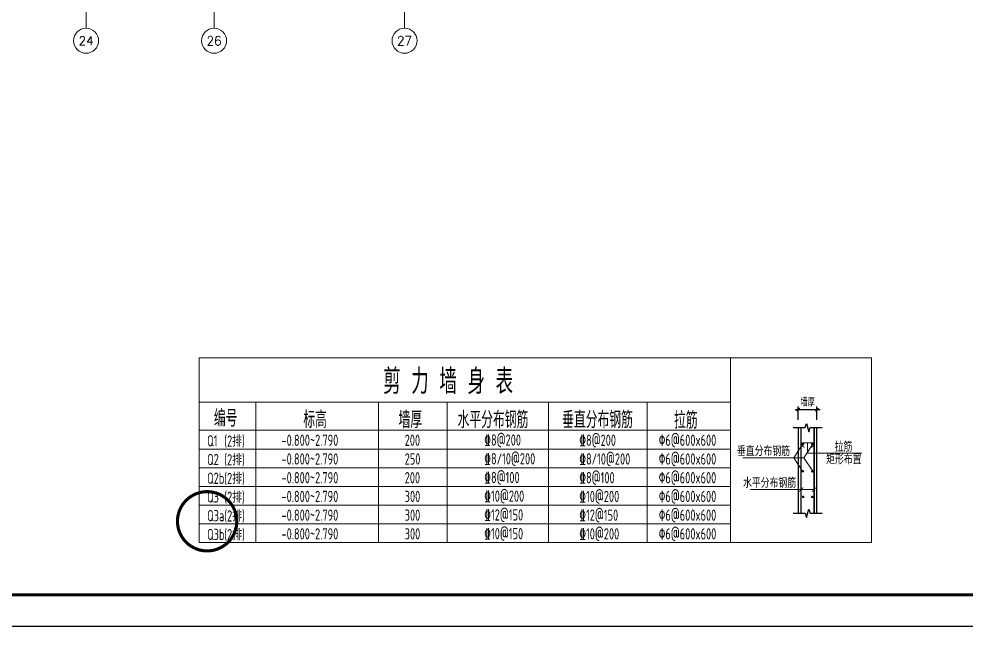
# Model space of a CAD drawing. Extents: x 5874492 to 7194610, y -939842 to -279257.
# Drawn here: x 6322492 to 6352834, y -636426 to -616969 of the extents above; entities that cross this region are included whole.
import ezdxf
from ezdxf.enums import TextEntityAlignment as Align

# ---------------------------------------------------------------- set-up
doc = ezdxf.new("R2010")
doc.units = 0
doc.header["$LTSCALE"] = 1000
doc.linetypes.add('DOTE', pattern=[2.42, 2, -0.2, 0.02, -0.2])
for name, color, linetype, lineweight in [('A-标注-轴号', 3, 'Continuous', 15), ('A-标注-轴号文字', 7, 'Continuous', 15), ('S-轴网-轴号', 3, 'Continuous', 20), ('S-轴网-轴线', 1, 'DOTE', 9), ('S-通用-TAB', 7, 'Continuous', 20), ('S-通用-TEXT', 7, 'Continuous', 20)]:
    doc.layers.add(name, color=color, linetype=linetype, lineweight=lineweight)
for name, color, linetype in [('DIM', 3, 'Continuous'), ('DY', 2, 'Continuous'), ('REIN', 1, 'Continuous'), ('THIN', 7, 'Continuous'), ('Y-云图图框', 7, 'Continuous')]:
    doc.layers.add(name, color=color, linetype=linetype)
doc.layers.add('Tc', color=60, linetype='Continuous', plot=False)
doc.styles.add('_TCH_AXIS', font='COMPLEX.shx', dxfattribs={"bigfont": 'hztxt.shx'})
doc.styles.add('_YT_Name', font='', dxfattribs={"width": 0.8})
doc.styles.add('_YT_Sign_Text', font='ros.shx', dxfattribs={"width": 0.8, "bigfont": 'hztxt.shx'})
doc.styles.add('_YT_TK_Text', font='ros.shx', dxfattribs={"width": 0.8, "bigfont": 'hztxt.shx'})
doc.styles.add('COMPLEX', font='COMPLEX')
doc.styles.get("Standard").update_dxf_attribs({"font": 'gbenor.shx', "bigfont": 'gbcbig.shx'})
doc.styles.add('TSSD_Dimension', font='tssdeng.shx', dxfattribs={"width": 0.7, "bigfont": 'tssdchn.shx'})
doc.styles.add('TSSD_Rein', font='tssdeng.shx', dxfattribs={"width": 0.7, "bigfont": 'hztxt.shx'})
doc.styles.get('_YT_Name').set_extended_font_data('SimHei')
doc.dimstyles.new('TSSD_20_100', dxfattribs={"dimtxt": 250, "dimasz": 100, "dimexe": 100, "dimexo": 250, "dimgap": 100, "dimtad": 1, "dimdec": 0, "dimlfac": 0.2, "dimzin": 0, "dimdsep": 46, "dimtxsty": 'TSSD_Dimension', "dimblk": 'ARCHTICK', "dimcen": 0, "dimdle": 100, "dimclrt": 7, "dimadec": 0, "dimazin": 0, "dimtfac": 1, "dimtdec": 0, "dimtix": 1, "dimtmove": 2, "dimatfit": 3, "dimfxl": 0, "dimtolj": 1, "dimtzin": 0, "dimarcsym": 0})

# ---------------------------------------------------------------- blocks, each defined once
blk = doc.blocks.new('ECMCTK_A0_横_单行图名-横向图框会签栏-0')
at = {"color": 4}
blk.add_lwpolyline([(0, 0), (1189, 0), (1189, 841), (0, 841)], close=True, dxfattribs=at)
at = {"const_width": 1}
blk.add_lwpolyline([(25, 10), (1179, 10), (1179, 831), (25, 831)], close=True, dxfattribs=at)
at = {"color": 80, "flags": 3}
for tag, height, p in [('YTHQINS', 3, (34.31, 832.5)), ('ECMCKEY', 3, (414.25, 484.67)), ('YTTQINS', 5.62, (1196.03, 12.81)), ('YTBARCODE_T1', 3, (971.21, 4.65)), ('YTFRAME', 3, (904.42, 4.05))]:
    blk.add_attdef(tag, text='', height=height, dxfattribs=at).set_placement(p, align=Align.MIDDLE_CENTER)
at = {"color": 80, "style": '_YT_TK_Text', "width": 0.8, "flags": 3}
for tag, p in [('{姓名五}', (9.62, 809.48)), ('{姓名六}', (14.92, 809.38)), ('{姓名七}', (19.96, 809.48)), ('{姓名八}', (24.7, 809.33)), ('[专业五]', (9.63, 785.25)), ('[专业六]', (14.56, 785.25)), ('[专业七]', (19.49, 785.17)), ('[专业八]', (24.5, 785.09)), ('{姓名一}', (9.73, 733.71)), ('{姓名二}', (14.79, 733.6)), ('{姓名三}', (19.65, 733.65)), ('{姓名四}', (24.75, 733.5)), ('[专业一]', (9.58, 710.09)), ('[专业二]', (14.46, 709.92)), ('[专业三]', (19.63, 709.95)), ('[专业四]', (25, 709.79))]:
    blk.add_attdef(tag, text='', height=3, rotation=90, dxfattribs=at).set_placement(p, align=Align.BOTTOM_LEFT)
at = {"style": '_YT_TK_Text', "width": 0.8}
blk.add_attdef('设计联系电话', text='', height=4, rotation=90, dxfattribs=at).set_placement((16.86, 656.55), align=Align.MIDDLE)
for tag, height, style, width, p in [('设计单位', 6, '_YT_Name', 0.8, (971.75, 38.6)), ('证书编号', 4, '_YT_Sign_Text', 0.8, (1056.87, 43.81)), ('审查批准号', 4, '_YT_Sign_Text', 0.8, (1109.06, 43.81)), ('工程号', 4, '_YT_Sign_Text', 0.5, (1152.08, 44.12)), ('建设单位', 4, '_YT_Sign_Text', 0.8, (1082.96, 36.11)), ('阶段', 4, '_YT_Sign_Text', 0.8, (1152.08, 35.81)), ('项目号', 4, '_YT_Sign_Text', 0.5, (1170.08, 33.72)), ('项目名称', 4, '_YT_Sign_Text', 0.8, (1082.96, 28.11)), ('专业', 4, '_YT_Sign_Text', 0.8, (1152.08, 27.31)), ('图纸编号', 4, '_YT_Sign_Text', 0.5, (1151.93, 19.36)), ('图纸名称', 4.5, '_YT_Name', 0.8, (1083.39, 15.06)), ('出图比例', 4.2, '_YT_Sign_Text', 0.8, (1029.82, 11.78)), ('日期', 4, '_YT_Sign_Text', 0.5, (1151.88, 12.13)), ('版本号', 4, '_YT_Sign_Text', 0.8, (1170.08, 13))]:
    blk.add_attdef(tag, text='', height=height, dxfattribs=dict(style=style, width=width)).set_placement(p, align=Align.CENTER)
at = {"style": '_YT_Sign_Text', "width": 0.8, "flags": 3}
for tag, p, height in [('{审定人}', (953.87, 26.45), 6.24), ('{校对人}', (1006.35, 26.53), 6.24), ('[审定人]', (938.95, 27.81), 4.1), ('[校对人]', (990.23, 27.82), 4.1), ('[审核人]', (939.01, 19.76), 4.1), ('{审核人}', (954.98, 18.44), 6.24), ('[设计人]', (990.47, 20.21), 4.1), ('{设计人}', (1006.48, 18.54), 6.24), ('[项目负责人]', (938.78, 12.01), 4.1), ('{项目负责人}', (956.28, 10.72), 6.24), ('[专业负责人]', (990.74, 11.77), 4.1), ('{专业负责人}', (1006.58, 10.36), 6.24)]:
    blk.add_attdef(tag, p, '', height=height, dxfattribs=at)
at = {"color": 80, "flags": 3}
for tag, p in [('YTBZSIT', (25, 10)), ('EXT_TK_LEFT', (25, 10)), ('YTQRCODE', (899.04, 11.91))]:
    blk.add_attdef(tag, p, '', height=3, dxfattribs=at)
blk = doc.blocks.new('_AXISO')
blk.add_circle((0, 0), 0.5)
at = {"layer": 'S-轴网-轴号', "style": 'COMPLEX', "width": 1.041667}
blk.add_attdef('A', text='', height=0.56, dxfattribs=at).set_placement((-0.25, -0.28), (0.25, -0.28), align=Align.FIT)
blk = doc.blocks.new('A$C3FF375C5')
at = {"layer": 'A-标注-轴号'}
for p, q in [((36999.9, -8548.9), (36999.9, -12548.9)), ((41099.9, -8548.9), (41099.9, -12548.9)), ((47199.9, -8548.9), (47199.9, -12548.9))]:
    blk.add_line(p, q, dxfattribs=at)
ref = blk.add_blockref('_AXISO', (36999.9, -12948.9), dxfattribs=dict(at, xscale=800, yscale=800, zscale=800))
ref.add_attrib('A', '24', dxfattribs={"layer": 'A-标注-轴号文字', "ltscale": 0.2, "height": 282.17, "style": '_TCH_AXIS'}).set_placement((36758, -13090), (37241.7, -13090), align=Align.FIT)
ref = blk.add_blockref('_AXISO', (41099.9, -12948.9), dxfattribs=dict(at, xscale=800, yscale=800, zscale=800))
ref.add_attrib('A', '26', dxfattribs={"layer": 'A-标注-轴号文字', "ltscale": 0.2, "height": 294.28, "style": '_TCH_AXIS'}).set_placement((40861.6, -13096), (41338.1, -13096), align=Align.FIT)
ref = blk.add_blockref('_AXISO', (47199.9, -12948.9), dxfattribs=dict(at, xscale=800, yscale=800, zscale=800))
ref.add_attrib('A', '27', dxfattribs={"layer": 'A-标注-轴号文字', "ltscale": 0.2, "height": 294.28, "style": '_TCH_AXIS'}).set_placement((46961.6, -13096), (47438.1, -13096), align=Align.FIT)
blk = doc.blocks.new('_ArchTick')
at = {"color": 0, "linetype": 'ByBlock', "const_width": 0.4}
blk.add_lwpolyline([(-0.5, -0.5), (0.5, 0.5)], dxfattribs=at)
blk = doc.blocks.new('*D1910')
at = {"layer": 'Defpoints', "color": 0, "ltscale": 0.05, "transparency": 16777216}
for p in [(6324115, -1268326), (6323515, -1268904), (6324115, -1268904)]:
    blk.add_point(p, dxfattribs=at)
at = {"layer": 'DIM', "color": 0, "lineweight": -2, "ltscale": 0.05, "transparency": 16777216}
for p, q in [((6323515, -1268654), (6323515, -1268226)), ((6324115, -1268654), (6324115, -1268226)), ((6323415, -1268326), (6324215, -1268326))]:
    blk.add_line(p, q, dxfattribs=at)
at = {"layer": 'DIM', "color": 0, "lineweight": -2, "ltscale": 0.05, "transparency": 16777216, "xscale": 100, "yscale": 100, "zscale": 100, "rotation": 180}
blk.add_blockref('_ArchTick', (6323515, -1268326), dxfattribs=at)
at = {"layer": 'DIM', "color": 0, "lineweight": -2, "ltscale": 0.05, "transparency": 16777216, "xscale": 100, "yscale": 100, "zscale": 100}
blk.add_blockref('_ArchTick', (6324115, -1268326), dxfattribs=at)
at = {"layer": 'DIM', "color": 7, "ltscale": 0.05, "transparency": 16777216, "insert": (6323815, -1268101), "char_height": 250, "attachment_point": 5, "style": 'TSSD_Dimension'}
blk.add_mtext('\\A1;墙厚', dxfattribs=at)
blk = doc.blocks.new('sdfghjgfjghkhjk')
at = {"layer": 'DY'}
for points in [[(6323514.8, -1268903.6), (6323514.8, -1271648.8)], [(6324114.8, -1271648.8), (6324114.8, -1268903.6)]]:
    blk.add_lwpolyline(points, dxfattribs=at)
at = {"layer": 'REIN', "ltscale": 0.5, "const_width": 45}
for points in [[(6323604.8, -1271648.8), (6323604.8, -1268903.6)], [(6324024.8, -1268903.6), (6324024.8, -1271648.8)]]:
    blk.add_lwpolyline(points, dxfattribs=at)
at = {"layer": 'REIN', "ltscale": 0.5, "const_width": 30}
blk.add_lwpolyline([(6323710.9, -1269544), (6323628.8, -1269470, -0.3251144), (6323618.7, -1269422.6, -0.2861772), (6323658.9, -1269395.5), (6323983.5, -1269395.5, -0.3055398), (6324023.7, -1269422.6, -0.3055398), (6324013.7, -1269470), (6323931.6, -1269544)], format="xyb", dxfattribs=at)
at = {"layer": 'REIN', "const_width": 40}
for points in [[(6323648.1, -1269438.2, 1), (6323688.1, -1269438.2, 1)], [(6323943.2, -1269435, 1), (6323983.2, -1269435, 1)], [(6323640, -1270300.5, 1), (6323680, -1270300.5, 1)], [(6323946.4, -1270304.2, 1), (6323986.4, -1270304.2, 1)], [(6323650.6, -1271124.8, 1), (6323690.6, -1271124.8, 1)], [(6323941.5, -1271124.6, 1), (6323981.5, -1271124.6, 1)]]:
    blk.add_lwpolyline(points, format="xyb", close=True, dxfattribs=at)
at = {"layer": 'S-通用-TEXT'}
for p, q in [((6323649.8, -1269438.3), (6323368.5, -1269869.6)), ((6323979.8, -1269438.3), (6323698.5, -1269869.6)), ((6323814.3, -1269395.5), (6323814.3, -1269725.8)), ((6323814.3, -1269725.8), (6325547.4, -1269725.8)), ((6323698.5, -1269869.6), (6321736.7, -1269869.6)), ((6323649.8, -1270300.9), (6323368.5, -1269869.6)), ((6323979.8, -1270300.9), (6323698.5, -1269869.6)), ((6321979.7, -1270889.5), (6324024.8, -1270889.5))]:
    blk.add_line(p, q, dxfattribs=at)
at = {"layer": 'S-通用-TEXT', "const_width": 22.5}
for points in [[(6323535.9, -1270958.4), (6323673.7, -1270820.6)], [(6323955.9, -1270958.4), (6324093.7, -1270820.6)]]:
    blk.add_lwpolyline(points, dxfattribs=at)
at = {"layer": 'THIN'}
for points in [[(6323346.8, -1268903.6), (6323736.8, -1268903.6), (6323778.8, -1268771.6), (6323850.8, -1269035.6), (6323892.8, -1268903.6), (6324282.8, -1268903.6)], [(6323346.8, -1271648.8), (6323736.8, -1271648.8), (6323778.8, -1271780.8), (6323850.8, -1271516.8), (6323892.8, -1271648.8), (6324282.8, -1271648.8)]]:
    blk.add_lwpolyline(points, dxfattribs=at)
at = {"layer": 'S-通用-TEXT', "style": 'TSSD_Rein', "width": 0.7}
for s, p in [('垂直分布钢筋', (6322401.6, -1269662.8)), ('拉筋', (6324965.5, -1269528)), ('矩形布置', (6324975.1, -1269924.9)), ('水平分布钢筋', (6322596.9, -1270682))]:
    blk.add_text(s, height=300, dxfattribs=at).set_placement(p, align=Align.MIDDLE_CENTER)
at = {"layer": 'DIM', "ltscale": 0.05}
dim = blk.add_linear_dim(base=(6324114.8, -1268326.3), p1=(6323514.8, -1268903.6), p2=(6324114.8, -1268903.6), text='墙厚', dimstyle='TSSD_20_100', dxfattribs=at)
dim.commit()
dim.dimension.update_dxf_attribs({"geometry": '*D1910', "text_midpoint": (6323814.8, -1268101.3)})

msp = doc.modelspace()

# ---------------------------------------------------------------- linework, layer by layer
at = {"layer": 'S-通用-TAB'}
for p, q in [((6328270.7, -627824.6), (6328270.7, -633752.5)), ((6328270.7, -627824.6), (6349807.6, -627824.6)), ((6345286.3, -627824.6), (6345286.3, -633752.5)), ((6349807.6, -627824.6), (6349807.6, -633752.5)), ((6328270.7, -629247.8), (6345286.3, -629247.8)), ((6330080.7, -629247.8), (6330080.7, -633752.5)), ((6334013, -629247.8), (6334013, -633752.5)), ((6336209.5, -629247.8), (6336209.5, -633752.5)), ((6339452.8, -629247.8), (6339452.8, -633752.5)), ((6342615.3, -629247.8), (6342615.3, -633752.5)), ((6328271.2, -630152.5), (6345286.3, -630152.5)), ((6328271.2, -630752.5), (6345286.3, -630752.5)), ((6328271.2, -631352.5), (6345286.3, -631352.5)), ((6328271.2, -631952.5), (6345286.3, -631952.5)), ((6328271.2, -631952.5), (6345286.3, -631952.5)), ((6328271.2, -632552.5), (6345286.3, -632552.5)), ((6328271.2, -633152.5), (6345286.3, -633152.5)), ((6328270.7, -633752.5), (6349807.6, -633752.5))]:
    msp.add_line(p, q, dxfattribs=at)
at = {"layer": 'Tc', "ltscale": 0.2, "const_width": 100}
msp.add_lwpolyline([(6327570.4, -633068.1, 1), (6329470.4, -633068.1, 1)], format="xyb", close=True, dxfattribs=at)

# ---------------------------------------------------------------- block references
msp.add_blockref('sdfghjgfjghkhjk', (23943.1, 638837.6))
at = {"layer": 'S-轴网-轴线', "ltscale": 0.2}
msp.add_blockref('A$C3FF375C5', (6287644.5, -604719.9), dxfattribs=at)
at = {"layer": 'Y-云图图框', "xscale": 100, "yscale": 100, "zscale": 100}
msp.add_blockref('ECMCTK_A0_横_单行图名-横向图框会签栏-0', (6261254.1, -636426.2), dxfattribs=at)

# ---------------------------------------------------------------- texts
at = {"layer": 'S-通用-TEXT', "style": 'TSSD_Rein', "width": 0.7}
for s, height, p in [('剪 力 墙 身 表', 800, (6334161.1, -628988.6)), ('Q1', 360, (6328520.4, -630668.1)), ('(2排)', 360, (6329069.1, -630676)), ('200', 360, (6334849.6, -630651.2)), ('\x848@200', 360, (6337399.1, -630644.3)), ('\x848@200', 360, (6340442.8, -630651.2)), ('\x826@600x600', 360, (6342986.4, -630651.2)), ('Q2', 360, (6328520.4, -631268.1)), ('\x848/10@200', 360, (6337399.1, -631244.3)), ('\x848/10@200', 360, (6340442.8, -631251.2)), ('\x826@600x600', 360, (6342986.4, -631251.2)), ('Q2b', 360, (6328520.4, -631868.1)), ('Q3', 360, (6328520.4, -632468.1)), ('(2排)', 360, (6329069.1, -632476)), ('300', 360, (6334849.6, -632451.2)), ('\x8410@200', 360, (6337399.1, -632444.3)), ('\x8410@200', 360, (6340442.8, -632451.2)), ('\x826@600x600', 360, (6342986.4, -632451.2)), ('\x8412@150', 360, (6337399.1, -633044.3)), ('Q3a', 360, (6328520.4, -633068.1)), ('(2排)', 360, (6329069.1, -633076)), ('300', 360, (6334849.6, -633051.2)), ('\x8412@150', 360, (6340442.8, -633051.2)), ('\x826@600x600', 360, (6342986.4, -633051.2)), ('\x8410@150', 360, (6337399.1, -633644.3)), ('\x8410@200', 360, (6340442.8, -633651.2)), ('\x826@600x600', 360, (6342986.4, -633651.2)), ('Q3b', 360, (6328520.4, -633668.1)), ('(2排)', 360, (6329069.1, -633676)), ('300', 360, (6334849.6, -633651.2))]:
    msp.add_text(s, height=height, rotation=360, dxfattribs=at).set_placement(p)
for s, p in [('编号', (6329114.5, -629735.9)), ('标高', (6331979.4, -629780.1)), ('墙厚', (6335030.7, -629786.7)), ('水平分布钢筋', (6337678.8, -629786.7)), ('垂直分布钢筋', (6341027, -629786.7)), ('拉筋', (6343857.1, -629800))]:
    msp.add_text(s, height=539.66, rotation=360, dxfattribs=at).set_placement(p, align=Align.MIDDLE)
for s, p in [('-0.800~2.790', (6330903.5, -630651.2)), ('(2排)', (6329069.1, -631276)), ('-0.800~2.790', (6330903.5, -631251.2)), ('250', (6334849.6, -631251.2)), ('(2排)', (6329069.1, -631876)), ('-0.800~2.790', (6330903.5, -631851.2)), ('200', (6334849.6, -631851.2)), ('\x848@100', (6337399.1, -631844.3)), ('\x848@100', (6340442.8, -631851.2)), ('\x826@600x600', (6342985.4, -631851.2)), ('-0.800~2.790', (6330903.5, -632451.2)), ('-0.800~2.790', (6330903.5, -633051.2)), ('-0.800~2.790', (6330903.5, -633651.2))]:
    msp.add_text(s, height=360, dxfattribs=at).set_placement(p)

doc.saveas('drawing.dxf')
